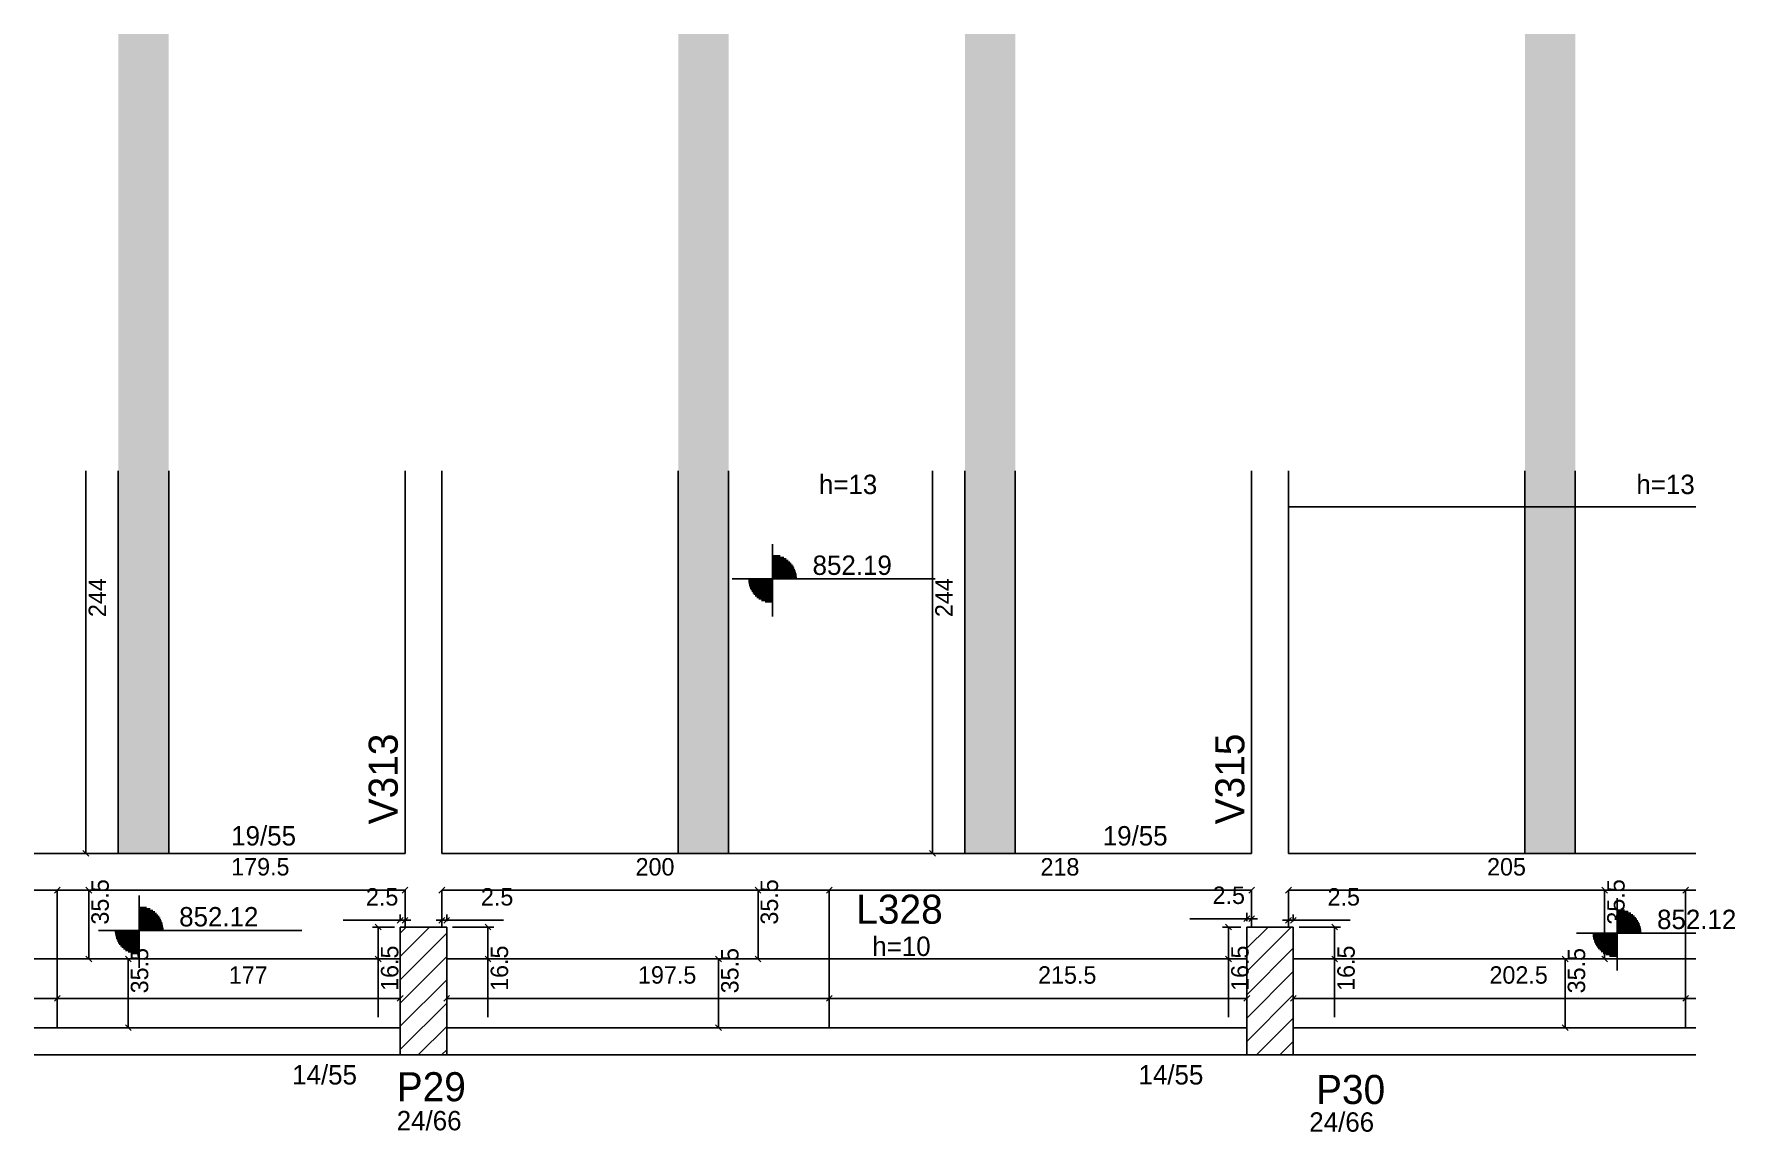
# Model space of a CAD drawing. Header units: metres. Extents: x 3394 to 4272, y 1524 to 2091.
import ezdxf

# ---------------------------------------------------------------- set-up
doc = ezdxf.new("R2010")
doc.units = ezdxf.units.M
for name, color, linetype in [('3', 7, 'Continuous'), ('4', 7, 'Continuous'), ('7', 7, 'Continuous'), ('Hachura', 7, 'Continuous'), ('Painéis', 7, 'Continuous')]:
    doc.layers.add(name, color=color, linetype=linetype)

msp = doc.modelspace()

# ---------------------------------------------------------------- hatches: boundary and pattern name
at = {"layer": 'Hachura'}
h = msp.add_hatch(color=7, dxfattribs=at)
h.dxf.hatch_style = 1
h.paths.add_polyline_path([(3437.08, 1667.94), (3463.08, 1667.94), (3463.08, 2090.94), (3437.08, 2090.94), (3437.08, 1667.94)])
h = msp.add_hatch(color=7, dxfattribs=at)
h.dxf.hatch_style = 1
h.paths.add_polyline_path([(3726.08, 1667.94), (3752.08, 1667.94), (3752.08, 2090.94), (3726.08, 2090.94), (3726.08, 1667.94)])
h = msp.add_hatch(color=7, dxfattribs=at)
h.dxf.hatch_style = 1
h.paths.add_polyline_path([(3874.08, 1667.94), (3900.08, 1667.94), (3900.08, 2090.94), (3874.08, 2090.94), (3874.08, 1667.94)])
h = msp.add_hatch(color=7, dxfattribs=at)
h.dxf.hatch_style = 1
h.paths.add_polyline_path([(4163.08, 1667.94), (4189.08, 1667.94), (4189.08, 2090.94), (4163.08, 2090.94), (4163.08, 1667.94)])

# ---------------------------------------------------------------- linework, layer by layer
at = {"layer": '3', "color": 3, "lineweight": 25}
for p, q in [((3774.78, 1822.15), (3774.78, 1827.65)), ((3774.78, 1822.15), (3774.78, 1797.15)), ((3774.78, 1821.54), (3778.63, 1821.54)), ((3774.78, 1820.75), (3780.53, 1820.75)), ((3774.78, 1819.95), (3781.85, 1819.95)), ((3774.78, 1819.16), (3782.89, 1819.16)), ((3774.78, 1818.37), (3783.73, 1818.37)), ((3774.78, 1817.57), (3784.44, 1817.57)), ((3762.28, 1809.65), (3753.85, 1809.65)), ((3762.28, 1809.65), (3787.28, 1809.65)), ((3774.78, 1808.85), (3762.28, 1808.85)), ((3774.78, 1816.78), (3785.04, 1816.78)), ((3774.78, 1815.99), (3785.55, 1815.99)), ((3774.78, 1815.2), (3785.98, 1815.2)), ((3774.78, 1814.4), (3786.34, 1814.4)), ((3774.78, 1813.61), (3786.63, 1813.61)), ((3774.78, 1812.82), (3786.87, 1812.82)), ((3774.78, 1812.02), (3787.05, 1812.02)), ((3774.78, 1811.23), (3787.18, 1811.23)), ((3774.78, 1810.44), (3787.28, 1810.44)), ((3787.28, 1809.65), (3858.7, 1809.65)), ((3774.78, 1808.06), (3762.38, 1808.06)), ((3774.78, 1807.27), (3762.51, 1807.27)), ((3774.78, 1806.47), (3762.69, 1806.47)), ((3774.78, 1805.68), (3762.92, 1805.68)), ((3774.78, 1804.89), (3763.22, 1804.89)), ((3774.78, 1804.1), (3763.58, 1804.1)), ((3774.78, 1803.3), (3764.01, 1803.3)), ((3774.78, 1802.51), (3764.52, 1802.51)), ((3774.78, 1801.72), (3765.12, 1801.72)), ((3774.78, 1800.92), (3765.82, 1800.92)), ((3774.78, 1800.13), (3766.67, 1800.13)), ((3774.78, 1799.34), (3767.71, 1799.34)), ((3774.78, 1798.55), (3769.03, 1798.55)), ((3774.78, 1797.75), (3770.93, 1797.75)), ((3774.78, 1797.15), (3774.78, 1790.28)), ((3447.83, 1640.68), (3447.83, 1646.19)), ((4210.66, 1639.31), (4210.66, 1644.81)), ((3447.83, 1640.68), (3447.83, 1615.68)), ((3447.83, 1640.08), (3451.68, 1640.08)), ((3447.83, 1639.28), (3453.58, 1639.28)), ((3447.83, 1638.49), (3454.9, 1638.49)), ((3447.83, 1637.7), (3455.94, 1637.7)), ((3447.83, 1636.91), (3456.78, 1636.91)), ((3447.83, 1636.11), (3457.49, 1636.11)), ((3447.83, 1635.32), (3458.09, 1635.32)), ((3447.83, 1634.53), (3458.6, 1634.53)), ((3447.83, 1633.73), (3459.03, 1633.73)), ((4210.66, 1639.31), (4210.66, 1614.31)), ((4210.66, 1638.7), (4214.51, 1638.7)), ((4210.66, 1637.91), (4216.41, 1637.91)), ((4210.66, 1637.11), (4217.73, 1637.11)), ((4210.66, 1636.32), (4218.77, 1636.32)), ((4210.66, 1635.53), (4219.62, 1635.53)), ((4210.66, 1634.74), (4220.32, 1634.74)), ((4210.66, 1633.94), (4220.92, 1633.94)), ((4210.66, 1633.15), (4221.43, 1633.15)), ((3435.33, 1628.18), (3426.9, 1628.18)), ((3435.33, 1628.18), (3460.33, 1628.18)), ((3447.83, 1627.39), (3435.33, 1627.39)), ((3447.83, 1626.6), (3435.43, 1626.6)), ((3447.83, 1625.81), (3435.56, 1625.81)), ((3447.83, 1625.01), (3435.74, 1625.01)), ((3447.83, 1632.94), (3459.39, 1632.94)), ((3447.83, 1632.15), (3459.68, 1632.15)), ((3447.83, 1631.36), (3459.92, 1631.36)), ((3447.83, 1630.56), (3460.1, 1630.56)), ((3447.83, 1629.77), (3460.23, 1629.77)), ((3447.83, 1628.98), (3460.33, 1628.98)), ((3460.33, 1628.18), (3531.75, 1628.18)), ((3582.57, 1614.74), (3597.76, 1629.94)), ((3582.57, 1626.76), (3585.74, 1629.94)), ((3582.57, 1602.72), (3606.57, 1626.72)), ((4019.57, 1606.97), (4042.53, 1629.94)), ((4019.57, 1618.99), (4030.51, 1629.94)), ((4198.16, 1626.81), (4189.73, 1626.81)), ((4198.16, 1626.81), (4223.16, 1626.81)), ((4210.66, 1626.02), (4198.16, 1626.02)), ((4210.66, 1625.22), (4198.26, 1625.22)), ((4210.66, 1624.43), (4198.39, 1624.43)), ((4210.66, 1632.36), (4221.86, 1632.36)), ((4210.66, 1631.56), (4222.22, 1631.56)), ((4210.66, 1630.77), (4222.52, 1630.77)), ((4210.66, 1629.98), (4222.75, 1629.98)), ((4210.66, 1629.19), (4222.93, 1629.19)), ((4210.66, 1628.39), (4223.06, 1628.39)), ((4210.66, 1627.6), (4223.16, 1627.6)), ((4223.16, 1626.81), (4251.3, 1626.81)), ((3447.83, 1624.22), (3435.97, 1624.22)), ((3447.83, 1623.43), (3436.27, 1623.43)), ((3447.83, 1622.63), (3436.63, 1622.63)), ((3447.83, 1621.84), (3437.06, 1621.84)), ((3447.83, 1621.05), (3437.56, 1621.05)), ((3447.83, 1620.26), (3438.16, 1620.26)), ((3447.83, 1619.46), (3438.87, 1619.46)), ((3447.83, 1618.67), (3439.72, 1618.67)), ((3447.83, 1617.88), (3440.76, 1617.88)), ((3447.83, 1617.08), (3442.08, 1617.08)), ((3447.83, 1616.29), (3443.98, 1616.29)), ((3447.83, 1615.68), (3447.83, 1608.82)), ((4019.57, 1594.95), (4043.57, 1618.95)), ((4210.66, 1623.64), (4198.57, 1623.64)), ((4210.66, 1622.84), (4198.81, 1622.84)), ((4210.66, 1622.05), (4199.1, 1622.05)), ((4210.66, 1621.26), (4199.46, 1621.26)), ((4210.66, 1620.47), (4199.89, 1620.47)), ((4210.66, 1619.67), (4200.4, 1619.67)), ((4210.66, 1618.88), (4201, 1618.88)), ((4210.66, 1618.09), (4201.71, 1618.09)), ((4210.66, 1617.29), (4202.55, 1617.29)), ((4210.66, 1616.5), (4203.59, 1616.5)), ((4210.66, 1615.71), (4204.91, 1615.71)), ((3582.57, 1590.7), (3606.57, 1614.7)), ((4019.57, 1582.93), (4043.57, 1606.93)), ((4210.66, 1614.92), (4206.81, 1614.92)), ((4210.66, 1614.31), (4210.66, 1607.44)), ((3582.57, 1578.68), (3606.57, 1602.68)), ((3582.57, 1566.66), (3606.57, 1590.66)), ((4019.57, 1570.91), (4043.57, 1594.91)), ((4024.62, 1563.94), (4043.57, 1582.89)), ((3393.57, 1577.94), (3582.57, 1577.94)), ((3591.87, 1563.94), (3606.57, 1578.64)), ((3606.57, 1577.94), (4019.57, 1577.94)), ((4043.57, 1577.94), (4251.3, 1577.94)), ((3393.57, 1563.94), (3582.57, 1563.94)), ((3603.89, 1563.94), (3606.57, 1566.62)), ((3606.57, 1563.94), (4019.57, 1563.94)), ((4036.64, 1563.94), (4043.57, 1570.87)), ((4043.57, 1563.94), (4251.3, 1563.94))]:
    msp.add_line(p, q, dxfattribs=at)
for points in [[(3585.07, 1865.44), (3585.07, 1667.94)], [(3604.07, 1667.94), (3604.07, 1865.44)], [(4022.07, 1865.44), (4022.07, 1667.94)], [(4041.07, 1667.94), (4041.07, 1865.44)], [(3585.07, 1667.94), (3393.57, 1667.94)], [(4022.07, 1667.94), (3604.07, 1667.94)], [(4251.3, 1667.94), (4041.07, 1667.94)], [(3393.57, 1648.94), (3585.07, 1648.94)], [(3585.07, 1648.94), (3585.07, 1629.94)], [(3604.07, 1648.94), (4022.07, 1648.94)], [(3604.07, 1629.94), (3604.07, 1648.94)], [(4022.07, 1648.94), (4022.07, 1629.94)], [(4041.07, 1648.94), (4251.3, 1648.94)], [(4041.07, 1629.94), (4041.07, 1648.94)]]:
    msp.add_lwpolyline(points, dxfattribs=at)
at = {"layer": '7', "color": 7, "lineweight": 25}
for points in [[(3606.57, 1629.94), (3582.57, 1629.94)], [(3582.57, 1629.94), (3582.57, 1563.94)], [(3606.57, 1563.94), (3606.57, 1629.94)], [(4043.57, 1629.94), (4019.57, 1629.94)], [(4019.57, 1629.94), (4019.57, 1563.94)], [(4043.57, 1563.94), (4043.57, 1629.94)], [(3582.57, 1563.94), (3606.57, 1563.94)], [(4019.57, 1563.94), (4043.57, 1563.94)]]:
    msp.add_lwpolyline(points, dxfattribs=at)
at = {"layer": 'Painéis', "color": 4, "lineweight": 25}
for p, q in [((3420.33, 1865.44), (3420.33, 1667.94)), ((3857.33, 1865.44), (3857.33, 1667.94)), ((3393.57, 1648.94), (3405.57, 1648.94)), ((3405.57, 1648.94), (3585.07, 1648.94)), ((3421.85, 1648.94), (3421.85, 1613.44)), ((3424.1, 1648.94), (3424.85, 1648.94)), ((3804.07, 1648.94), (3604.07, 1648.94)), ((3765.04, 1648.94), (3764.28, 1648.94)), ((3767.28, 1648.94), (3767.28, 1613.44)), ((4022.07, 1648.94), (3804.07, 1648.94)), ((4246.07, 1648.94), (4041.07, 1648.94)), ((4202.04, 1648.94), (4201.28, 1648.94)), ((4204.28, 1648.94), (4204.28, 1613.44)), ((4251.3, 1648.94), (4246.07, 1648.94)), ((3582.57, 1633.42), (3553.21, 1633.42)), ((3582.57, 1632.94), (3582.57, 1636.42)), ((3585.07, 1633.42), (3582.57, 1633.42)), ((3585.07, 1632.94), (3585.07, 1636.42)), ((3585.07, 1633.42), (3588.07, 1633.42)), ((3604.07, 1633.42), (3601.07, 1633.42)), ((3604.07, 1632.94), (3604.07, 1636.42)), ((3604.07, 1633.42), (3606.57, 1633.42)), ((3606.57, 1632.94), (3606.57, 1636.42)), ((3606.57, 1633.42), (3635.92, 1633.42)), ((4019.57, 1634.24), (3990.21, 1634.24)), ((4019.57, 1632.94), (4019.57, 1637.24)), ((4022.07, 1634.24), (4019.57, 1634.24)), ((4022.07, 1632.94), (4022.07, 1637.24)), ((4022.07, 1634.24), (4025.07, 1634.24)), ((4041.07, 1633.42), (4038.07, 1633.42)), ((4041.07, 1632.94), (4041.07, 1636.42)), ((4041.07, 1633.42), (4043.57, 1633.42)), ((4043.57, 1632.94), (4043.57, 1636.42)), ((4043.57, 1633.42), (4072.92, 1633.42)), ((3579.57, 1629.94), (3568.21, 1629.94)), ((3571.21, 1629.94), (3571.21, 1613.44)), ((3609.57, 1629.94), (3630.87, 1629.94)), ((3627.87, 1629.94), (3627.87, 1613.44)), ((4016.57, 1629.94), (4007.1, 1629.94)), ((4010.1, 1629.94), (4010.1, 1613.44)), ((4046.57, 1629.94), (4067.87, 1629.94)), ((4064.87, 1629.94), (4064.87, 1613.44)), ((3424.1, 1613.44), (3424.85, 1613.44)), ((3442.23, 1613.44), (3442.23, 1577.94)), ((3443.34, 1613.44), (3445.23, 1613.44)), ((3579.57, 1613.44), (3568.21, 1613.44)), ((3571.21, 1613.44), (3571.21, 1583.47)), ((3609.57, 1613.44), (3630.87, 1613.44)), ((3627.87, 1613.44), (3627.87, 1583.47)), ((3745.8, 1613.44), (3743.91, 1613.44)), ((3746.91, 1613.44), (3746.91, 1577.94)), ((3765.04, 1613.44), (3764.28, 1613.44)), ((4016.57, 1613.44), (4007.1, 1613.44)), ((4010.1, 1613.44), (4010.1, 1583.47)), ((4046.57, 1613.44), (4067.87, 1613.44)), ((4064.87, 1613.44), (4064.87, 1583.47)), ((4182.8, 1613.44), (4180.91, 1613.44)), ((4183.91, 1613.44), (4183.91, 1577.94)), ((4202.04, 1613.44), (4201.28, 1613.44)), ((3393.57, 1593.1), (3405.57, 1593.1)), ((3405.57, 1593.1), (3582.57, 1593.1)), ((3804.07, 1593.1), (3606.57, 1593.1)), ((4019.57, 1593.1), (3804.07, 1593.1)), ((4246.07, 1593.1), (4043.57, 1593.1)), ((4251.3, 1593.1), (4246.07, 1593.1)), ((3443.34, 1577.94), (3445.23, 1577.94)), ((3745.8, 1577.94), (3743.91, 1577.94)), ((4182.8, 1577.94), (4180.91, 1577.94))]:
    msp.add_line(p, q, dxfattribs=at)
at = {"layer": 'Painéis', "color": 200, "lineweight": 25}
for p, q in [((3437.08, 1865.44), (3437.08, 1667.94)), ((3463.08, 1865.44), (3463.08, 1667.94)), ((3726.08, 1865.44), (3726.08, 1667.94)), ((3752.08, 1865.44), (3752.08, 1667.94)), ((3874.08, 1865.44), (3874.08, 1667.94)), ((3900.08, 1865.44), (3900.08, 1667.94)), ((4163.08, 1865.44), (4163.08, 1667.94)), ((4189.08, 1865.44), (4189.08, 1667.94)), ((4251.3, 1846.94), (4040.98, 1846.94)), ((3405.57, 1577.94), (3405.57, 1648.94)), ((3804.07, 1577.94), (3804.07, 1648.94)), ((4246.07, 1577.94), (4246.07, 1648.94)), ((3582.57, 1613.44), (3393.57, 1613.44)), ((3606.57, 1613.44), (4019.57, 1613.44)), ((4043.57, 1613.44), (4251.3, 1613.44))]:
    msp.add_line(p, q, dxfattribs=at)
at = {"layer": 'Painéis', "color": 0, "lineweight": 25}
for p, q in [((3418.83, 1669.44), (3421.83, 1666.44)), ((3855.83, 1669.44), (3858.83, 1666.44)), ((3404.07, 1647.44), (3407.07, 1650.44)), ((3407.07, 1650.44), (3404.07, 1647.44)), ((3423.35, 1647.44), (3420.35, 1650.44)), ((3583.57, 1647.44), (3586.57, 1650.44)), ((3605.57, 1650.44), (3602.57, 1647.44)), ((3768.78, 1647.44), (3765.78, 1650.44)), ((3805.57, 1650.44), (3802.57, 1647.44)), ((3802.57, 1647.44), (3805.57, 1650.44)), ((4020.57, 1647.44), (4023.57, 1650.44)), ((4042.57, 1650.44), (4039.57, 1647.44)), ((4205.78, 1647.44), (4202.78, 1650.44)), ((4247.57, 1650.44), (4244.57, 1647.44)), ((4244.57, 1647.44), (4247.57, 1650.44)), ((3581.07, 1631.92), (3584.07, 1634.92)), ((3586.57, 1634.92), (3583.57, 1631.92)), ((3602.57, 1631.92), (3605.57, 1634.92)), ((3608.07, 1634.92), (3605.07, 1631.92)), ((4018.07, 1632.74), (4021.07, 1635.74)), ((4023.57, 1635.74), (4020.57, 1632.74)), ((4039.57, 1631.92), (4042.57, 1634.92)), ((4045.07, 1634.92), (4042.07, 1631.92)), ((3572.71, 1628.44), (3569.71, 1631.44)), ((3629.37, 1628.44), (3626.37, 1631.44)), ((4011.6, 1628.44), (4008.6, 1631.44)), ((4066.37, 1628.44), (4063.37, 1631.44)), ((3420.35, 1614.94), (3423.35, 1611.94)), ((3443.73, 1611.94), (3440.73, 1614.94)), ((3569.71, 1614.94), (3572.71, 1611.94)), ((3626.37, 1614.94), (3629.37, 1611.94)), ((3748.41, 1611.94), (3745.41, 1614.94)), ((3765.78, 1614.94), (3768.78, 1611.94)), ((4008.6, 1614.94), (4011.6, 1611.94)), ((4063.37, 1614.94), (4066.37, 1611.94)), ((4185.41, 1611.94), (4182.41, 1614.94)), ((4202.78, 1614.94), (4205.78, 1611.94)), ((3404.07, 1591.6), (3407.07, 1594.6)), ((3407.07, 1594.6), (3404.07, 1591.6)), ((3581.07, 1591.6), (3584.07, 1594.6)), ((3608.07, 1594.6), (3605.07, 1591.6)), ((3805.57, 1594.6), (3802.57, 1591.6)), ((3802.57, 1591.6), (3805.57, 1594.6)), ((4018.07, 1591.6), (4021.07, 1594.6)), ((4045.07, 1594.6), (4042.07, 1591.6)), ((4247.57, 1594.6), (4244.57, 1591.6)), ((4244.57, 1591.6), (4247.57, 1594.6)), ((3440.73, 1579.44), (3443.73, 1576.44)), ((3745.41, 1579.44), (3748.41, 1576.44)), ((4182.41, 1579.44), (4185.41, 1576.44))]:
    msp.add_line(p, q, dxfattribs=at)

# ---------------------------------------------------------------- texts
at = {"layer": '3', "color": 3, "lineweight": 25}
for s, p in [('h=13', (3798.7, 1853.44)), ('h=13', (4220.65, 1853.44)), ('852.19', (3795.44, 1811.71)), ('19/55', (3495.34, 1672.04)), ('19/55', (3945.23, 1672.04)), ('852.12', (3468.49, 1630.25)), ('852.12', (4231.32, 1628.88)), ('h=10', (3826.24, 1614.99)), ('14/55', (3526.81, 1548.65)), ('14/55', (3963.67, 1548.65)), ('24/66', (3580.78, 1525)), ('24/66', (4051.82, 1524.28))]:
    msp.add_text(s, height=10, dxfattribs=at).set_placement(p)
at = {"layer": '4', "color": 4, "lineweight": 25}
for s, p in [('V313', (3581.32, 1682.94)), ('V315', (4018.32, 1682.94))]:
    msp.add_text(s, height=15, rotation=90, dxfattribs=at).set_placement(p)
for s, p in [('L328', (3817.99, 1631.63)), ('P29', (3580.78, 1540)), ('P30', (4055.3, 1538.58))]:
    msp.add_text(s, height=15, dxfattribs=at).set_placement(p)
at = {"layer": 'Painéis', "color": 240, "lineweight": 25}
for s, p in [('244', (3430.76, 1789.94)), ('244', (3867.76, 1789.94)), ('35.5', (3432.15, 1631.19)), ('35.5', (3777.59, 1631.19)), ('35.5', (4214.59, 1631.19)), ('35.5', (3452.53, 1595.69)), ('16.5', (3581.61, 1596.95)), ('16.5', (3638.27, 1596.95)), ('35.5', (3757.21, 1595.69)), ('16.5', (4020.5, 1596.95)), ('16.5', (4075.27, 1596.95)), ('35.5', (4194.21, 1595.69))]:
    msp.add_text(s, height=9, rotation=90, dxfattribs=at).set_placement(p)
for s, p in [('179.5', (3495.32, 1656.56)), ('200', (3704.07, 1656.53)), ('218', (3913.07, 1656.52)), ('205', (4143.57, 1656.54)), ('2.5', (4001.89, 1641.84)), ('2.5', (3564.89, 1641.02)), ('2.5', (3624.24, 1641.02)), ('2.5', (4061.24, 1641.02)), ('177', (3494.07, 1600.66)), ('197.5', (3705.32, 1600.72)), ('215.5', (3911.82, 1600.69)), ('202.5', (4144.82, 1600.69))]:
    msp.add_text(s, height=9, dxfattribs=at).set_placement(p)

doc.saveas('drawing.dxf')
